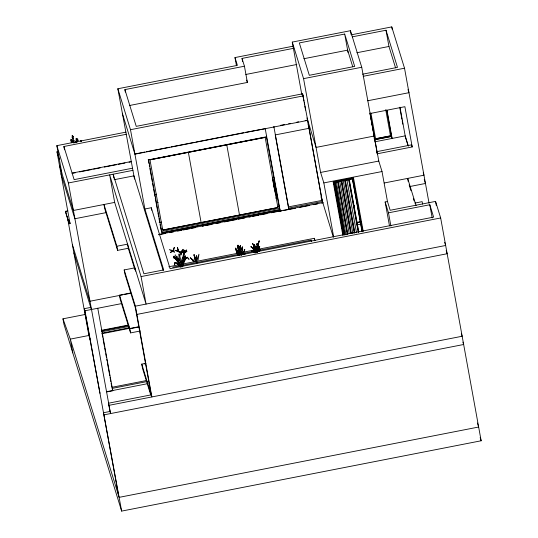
<?xml version="1.0" encoding="UTF-8"?>
<svg xmlns="http://www.w3.org/2000/svg" width="538" height="538" viewBox="0 0 538 538"><rect width="100%" height="100%" fill="white"/><g stroke="black" fill="none" stroke-linecap="round" stroke-linejoin="round"><path stroke-width="0.81" d="M256.996 246.236L257.11 248.966M174.144 256.088L174.13 258.294L174.144 256.088L176.599 258.603L179.732 263.707M176.847 256.377L176.04 256.66L176.141 258.294L176.847 256.377L178.764 259M196.821 263.183L197.09 259.363L198.939 254.259L198.071 260.002M258.287 249.585L258.435 244.265L259.229 240.728M255.732 250.937L256.075 248.354L257.198 246.31M255.698 251.589L256.095 248.253L257.117 246.438L256.135 248.058L255.698 250.284M195.993 260.426L196.498 255.584L196.861 258.886M257.029 250.15L257.177 250.634M182.355 266.586L182.537 265.012M258.738 251.286L258.939 249.121C259.713 247.769 257.245 250.089 257.998 250.964M354.024 205.946L353.917 205.677M182.12 266.814L182.859 261.448L185.328 255.96L185.845 258.166L185.072 256.202M241.266 255.2L242.618 246.76L241.737 255.268M258.455 249.935L258.2 244.138L259.108 240.963L257.426 245.711M182.281 266.633L183.337 255.96L181.824 259.565L181.689 266.882M182.712 263.405L182.947 261.838M253.909 244.844L253.97 248.59L255.086 252.591M254.494 244.676L254.205 246.707L255.442 252.302M257.695 251.562L258.489 248.401L259.773 246.639M257.951 251.771L258.644 248.67L259.672 246.767L258.179 251.226M182.422 266.532L183.478 260.876L185.328 255.96M180.196 266.956L175.96 262.611L174.837 262.497L174.5 264.837C175.22 260.224 179.921 264.716 180.929 267.083M183.162 260.271L184.79 252.564L182.577 258.448M258.475 251.582L259.605 250.19L258.253 251.347M182.712 266.001L183.855 262.255L185.845 258.563L187.379 257.231L189.08 259.343L187.231 257.574M258.253 250.271L259.235 248.61M257.184 245.025L257.44 243.99M182.57 266.861L184.097 261.703M258.993 251.475L260.574 249.706M73.424 142.805L73.397 141.844L73.545 142.819M257.776 251.623L256.619 248.448L257.036 251.925M258.724 251.428L260.479 249.76L258.933 251.367M242.551 254.609L244.783 249.356L243.062 254.736M184.675 260.493L185.267 259.329M258.227 251.569L259.565 250.21M245.032 254.212L245.449 253.142L243.922 254.783M238.448 246.296L237.413 246.357L237.52 245.496L238.166 245.463M242.174 249.296C241.865 250.439 240.762 248.778 241.999 249.054M257.097 252.228L256.76 250.876M185.139 259.518L187.379 257.231M77.169 141.178L77.633 141.037L77.344 141.373A2.3 0.639 -83.7 0 1 77.169 141.191M74.083 142.947L76.995 141.353M336.337 181.925L337.4 181.494M350.722 233.667L341.092 180.66L344.602 179.974L354.233 232.981M354.596 232.914L344.966 179.907L337.931 181.279L347.561 234.286M183.855 252.517L186.975 251.347L184.393 252.968L183.075 252.813M241.892 249.047L241.145 249.141L240.916 249.854L241.777 249.087L241.797 248.072L242.409 248.717L241.885 249.094L241.212 248.791L241.468 248.186L241.945 248.307M346.902 179.853L348.241 179.376M348.025 179.396L346.889 179.8L356.539 232.86M301.784 94.426L292.275 42.085L350.446 30.706L361.738 67.263L378.786 161.064L382.02 171.535L387.468 201.521L390.171 210.277L435.545 201.4L440.662 217.964L481.154 440.777L121.642 511.1L63.961 324.313L62.966 318.812L85.226 314.461M344.697 34.055L299.323 42.926L309.316 75.3L354.69 66.423L344.697 34.055L348.073 52.623M236.464 65.723L234.985 57.566L293.264 46.167M351.543 34.768L391.758 26.9L404.522 68.218L429.062 203.27M242.618 61.655L242.033 58.413L293.862 48.272M352.276 36.846L386.008 30.249L397.474 67.378L362.558 74.204M134.534 179.107L117.849 88.757L237.392 65.374L234.985 57.566M125.341 92.038L124.897 89.604L244.44 66.214L247.393 82.442L129.497 105.502M303.869 58.716L347.622 50.155L352.74 66.732M245.799 74.473L296.808 64.493M356.869 52.744L388.954 46.47L395.544 67.801M292.275 42.085L303.566 78.642L361.738 67.263M363.197 76.302L404.522 68.218M122.301 113.236L134.937 154.171L307.716 120.377L302.618 93.807L136.242 126.349L124.897 89.604M117.849 88.757L130.492 129.698L303.264 95.898M61.843 173.162L56.846 145.657L126.013 132.126M64.493 149.799L63.894 146.497L126.544 134.244M67.869 210.822L65.394 211.306L69.167 223.761L70.041 223.586L56.994 151.797L58.642 151.474M367.642 100.774L408.967 92.691L407.986 89.516M280.453 125.354L284.568 124.547M288.684 123.747L290.332 123.424M296.915 122.133L298.556 121.81M305.14 120.525L306.788 120.203M134.883 153.982L144.776 152.046M146.43 151.723L169.517 147.204M171.171 146.881L194.258 142.368M195.913 142.045L219.006 137.526M220.654 137.203L243.748 132.684M245.395 132.361L265.247 128.683M72.139 173.088L131.494 161.474M72.186 173.364L75.488 172.718M79.611 171.911L91.971 169.49M93.625 169.167L100.216 167.876M104.338 167.069L116.706 164.655M118.353 164.332L124.951 163.041M129.073 162.234L130.721 161.911M275.369 134.897L309.108 128.293L308.462 126.201M266.687 136.746L148.596 159.847L161.871 232.833L279.962 209.733L161.871 232.833M149.961 159.82L265.167 137.385L149.961 159.82L162.732 230.062L277.917 207.527L265.14 137.291M132.294 168.246L74.123 179.631L63.894 146.497M56.846 145.657L68.373 182.974L132.94 170.344M114.164 179.712L133.942 175.845L163.209 270.607M374.999 138.838L390.474 135.811M375.026 138.932L390.507 135.926L385.719 109.665M375.013 139.55L391.469 136.336L392.115 138.427L387.017 110.371M374.34 139.826L391.509 136.47L386.708 110.061M374.838 141.81L405.201 135.865L408.376 146.141M114.675 202.402L109.671 174.897L141.07 276.572L146.074 304.078L114.675 202.402L73.37 210.479L59.496 165.549M154.998 194.514L156.639 194.191M376.654 151.682L411.557 144.857L412.202 146.948L377.299 153.781L376.869 152.382M272.302 177.829L273.923 177.506M105.932 212.658L74.869 218.737L60.996 173.801M156.477 202.772L158.138 202.443M303.566 78.642L320.614 172.442L378.786 161.064M65.394 211.306L69.066 223.209L69.94 223.035M130.492 129.698L144.877 208.993L151.279 207.742L170.095 268.67L433.615 217.123L429.795 204.749L388.49 212.826L385.141 201.972L387.468 201.521M320.614 172.442L323.842 182.913L382.02 171.535M337.797 181.34L339.384 181.024M343.358 180.25L344.945 179.941M333.876 182.402L351.637 178.925M352.941 178.677L352.41 178.71L362.296 231.67M343.358 234.595L333.822 182.113L333.93 182.469L352.995 178.737L352.888 178.387L362.531 231.199M275.994 197.964L277.568 197.661M276.028 198.145L277.601 197.836M159.174 222.584L161.615 222.107M384.26 182.981L423.964 175.213L423.218 172.806M162.59 228.946L160.949 229.269L160.647 227.621M277.4 206.491L279.04 206.168L279.713 208.354L161.622 231.454L161.165 229.968M333.318 237.137L322.457 201.521L288.718 208.119L288.348 206.908L322.114 200.405L307.608 120.041M158.69 234.494L280.137 210.735L280.244 211.205L281.831 210.896M280.197 210.93L322.659 202.624M158.737 234.77L165.3 233.485M169.409 232.685L173.512 231.878M177.614 231.078L181.716 230.277M183.357 229.955L189.921 228.67M191.562 228.347L195.664 227.547M202.227 226.263L203.868 225.94M205.509 225.617L212.08 224.333M216.182 223.532L220.284 222.732M224.386 221.925L236.693 219.517M238.334 219.201L244.898 217.917M249 217.11L250.641 216.794M252.288 216.471L258.852 215.187M260.493 214.864L267.056 213.579M271.159 212.779L280.184 211.01M283.418 210.58L287.386 209.807M295.523 208.213L288.967 209.497L273.869 126.638L273.97 126.975M299.619 207.412L309.451 205.489M313.546 204.689L317.642 203.889M321.737 203.088L323.372 202.765M410.07 186.478L425.464 183.465L424.233 179.47M128.313 248.274L117.62 250.372L104.728 208.623L103.975 204.494L116.867 246.243L127.567 244.151L128.313 248.274L134.897 269.592M357.4 205.267L357.609 204.951L357.427 205.361M353.89 206.007L354.226 205.671L353.762 205.57M414.872 203.082L422.142 201.656L422.592 204.131M356.149 222.517L361.025 221.569M357.017 222.638L361.072 221.844M68.373 182.974L110.546 413.574L108.4 403.224L151.225 394.852L135.475 308.2L124.93 274.057L124.184 269.928L134.877 267.837L135.482 271.139M356.902 224.877L360.958 224.084M168.838 266.761L178.697 264.831M182.806 264.024L195.953 261.455M197.594 261.132L239.497 252.934M241.145 252.618L256.754 249.558M258.395 249.242L314.273 238.307L315.006 240.688M172.678 267.218L180.096 265.765M181.743 265.442L195.758 262.705M197.406 262.383L239.437 254.158M241.085 253.835L256.74 250.775M258.388 250.452L311.132 240.136L311.563 241.522M141.07 276.572L440.662 217.964M140.317 330.991L130.573 332.901L120.283 299.579L119.483 295.18L130.848 292.954M122.778 294.817L89.866 301.253L72.401 244.709M124.406 294.501L130.895 293.23M99.967 393.285L84.318 308.664L90.72 307.413M84.318 308.664L84.97 310.762L121.608 303.593M124.184 269.928L135.374 306.169L445.659 245.476L444.684 242.315M101.763 330.265L127.983 325.134M128.723 325.45L101.669 330.742L101.958 331.69L129.012 326.398M89.247 335.409L70.283 339.122L62.966 318.812M102.207 333.069L129.268 327.776M102.139 333.688L129.302 328.375M138.703 326.754L129.772 328.496L130.573 332.901M138.75 327.023L129.826 328.772L119.483 295.18M150.734 394.966L142.563 368.51L141.763 364.112L145.811 363.318M144.245 363.91L145.859 363.594M146.275 380.574L111.864 387.306L111.117 383.204M112.065 388.409L147.298 381.516M106.316 391.751L147.943 383.614M107.163 391.872L112.765 390.776L97.768 308.254M109.046 405.322L462.155 336.25L461.429 333.883M109.9 411.476L103.504 412.733L121.642 511.1M104.15 414.825L463.655 344.502L462.929 342.134M180.519 265.866L177.836 258.415L178.448 258.368L179.813 260.305L181.521 265.792M254.864 252.551L253.163 251.313L251.428 251.226L252.947 251.273L254.609 252.678M251.428 251.226L253.021 251.286L254.736 252.692M254.319 251.905L255.005 252.705M174.837 262.497L175.496 262.611M257.292 246.848L257.372 248.791M255.409 250.116L256.794 250.54M253.896 250.52L256.101 251.925M72.253 136.208L72.764 136.706L72.368 136.894A1.157 0.444 -54.5 0 0 72.247 136.228M71.083 139.974L71.588 140.472L71.198 140.66A1.157 0.444 -54.5 0 0 71.07 139.994M252.678 251.024L254.481 252.571M250.836 246.653C253.129 247.957 254.689 250.224 255.268 252.786L255.214 252.349M256.532 251.945L254.017 250.594L255.711 251.098L256.834 252.235M254.366 251.912L252.752 251.078L254.972 252.921M257.567 251.239L257.292 250.977L257.433 251.428M257.278 251.212L255.516 250.15L256.545 250.526L257.352 251.629M252.456 243.613L254.568 245.785L256.243 248.65M194.117 261.098L190.304 257.675L193.808 261.784M192.873 259.646L194.003 260.91M173.895 256.33L179.181 264.077M238.287 255.637L236.269 251.912L238.697 255.335M175.22 254.824L175.852 255.732M238.408 255.046L235.415 248.993L238.818 254.837M180.694 266.828L177.782 261.643L173.451 256.727L176.928 259.941L180.506 265.752M239.349 255.429L235.523 248.038L237.07 250.002L239.76 255.274M192.127 259.175L193.431 261.569M180.721 266.754L179.322 264.145M176.04 256.66L178.535 261.824M254.965 247.245L256.754 250.896M256.902 243.613L258.011 246.942M256.969 250.587L255.046 247.399L257.077 250.426M257.077 250.069L254.83 245.792L252.611 243.775L254.972 245.792L257.157 250.022M255.234 252.578L253.875 247.567L254.481 244.824L253.97 247.076L255.308 252.483M81.554 141.252L80.579 140.472L81.164 141.037A1.944 0.975 35 0 1 81.305 141.252M255.093 252.712L252.799 248.159L250.99 246.774L252.826 248.159L255.153 252.739M239.713 255.093L237.332 245.792L240.163 254.985M446.184 250.574L447.159 253.728L136.874 314.421L136.228 312.329M407.891 145.146L405.45 137.244L399.99 107.183M416.089 205.65L407.676 178.401L408.275 181.703M409.169 184.931L410.904 190.539M413.372 198.556L414.119 200.956M477.414 423.002L478.652 427.024L119.147 497.347L70.283 339.122L72.785 352.874M480.158 437.562L481.154 440.777M375.732 139.557L370.931 113.148M373.742 134.426L374.233 136.033L316.062 147.412L306.963 117.95M374.73 139.012L370.01 112.98M320.978 196.726L322.457 201.521M242.033 58.413L244.44 66.214M246.666 80.101L247.393 82.442M272.396 177.809L276.767 191.958M273.842 185.872L277.541 197.849M277.023 197.863L274.588 189.995L272.699 179.457M277.917 207.527L162.732 230.062M226.774 144.897L239.491 214.944M188.381 152.409L201.098 222.456M144.877 208.993L163.693 269.921L143.915 273.795L113.162 174.211M141.763 364.112L151.871 396.943L135.374 306.169M56.994 151.797L59.348 159.409M69.086 220.493L70.041 223.586M73.901 252.961L91.366 309.511M112.281 389.108L112.711 390.501M90.633 341.085L88.898 335.483L67.344 216.881M195.933 259.847L194.171 254.528L195.106 260.136M177.836 258.415L178.448 260.58L178.448 258.368M196.209 261.152L193.909 254.736L195.637 261.858M257.278 251.824L256.673 248.489M255.342 252.537L253.889 245.019L255.241 251.185M240.217 254.561L238.327 245.415L239.343 247.957L240.674 254.514M197.123 262.833L195.496 258.657L195.65 260.883M257.541 250.123L256.969 243.761L257.837 250.062M257.245 251.185L257.379 251.818M179.517 260.392L178.71 254.192L179.342 254.071L181.501 263.116M77.196 141.871L77.297 141.763M257.278 251.313L257.433 252.147M435.545 201.4L436.284 205.449M429.795 204.749L432.196 217.951M391.758 26.9L392.209 29.348M412.202 146.948L404.885 106.692L369.983 113.525L377.299 153.781M411.557 144.857L411.846 146.464M386.008 30.249L388.954 46.47M399.956 108.468L401.906 119.194M402.209 120.848L402.807 124.143M388.49 212.826L390.891 226.027M374.112 137.715L374.414 139.362M385.141 201.972L389.492 225.906M350.446 30.706L351.193 34.809M363.237 231.461L353.493 177.836L333.13 181.817L342.874 235.442M352.995 179.181L353.237 180.876M353.984 184.971L354.286 186.612M357.293 202.826L357.562 204.648M357.609 204.951L357.683 205.314M358.308 208.744L358.604 210.385M361.59 226.478L361.886 228.112M352.35 178.522L362.061 231.784M349.189 179.181L358.826 232.187M348.873 179.04L358.564 232.234M348.59 179.194L358.221 232.201M345.248 179.847L354.878 232.86M343.224 180.519L352.874 233.579M341.724 180.539L351.361 233.546M341.401 180.6L351.032 233.606M349.202 233.452L339.7 181.205L338.2 181.225L347.837 234.238M337.629 181.34L347.259 234.346M345.968 234.931L336.324 181.871L335.201 181.817L344.838 234.824M335.039 181.844L344.676 234.85M334.771 181.898L344.407 234.904M333.93 182.469L343.466 234.931M323.842 182.913L333.647 236.861M308.839 127.412L322.087 200.304M302.618 93.807L303.943 101.104M304.239 102.724L304.535 104.352M304.831 105.973L305.564 110.028M307.413 120.425L307.716 122.072M308.012 123.727L308.314 125.374M314.273 238.307L314.717 240.755M311.132 240.136L311.381 241.508M275.248 134.83L288.375 207.002M265.187 128.488L280.244 211.205M266.297 136.154L279.41 208.233M148.246 159.396L148.999 163.505M149.295 165.146L149.591 166.793M149.894 168.434L152.281 181.588M152.584 183.236L153.33 187.345M153.626 188.986L154.372 193.095M154.675 194.743L154.971 196.383M155.274 198.031L157.661 211.185M157.957 212.826L158.703 216.935M159.006 218.583L159.752 222.692M160.048 224.333L160.351 225.98M151.279 207.742L151.729 210.217M113.31 174.998L113.881 178.145M116.867 246.243L117.62 250.372M101.413 329.807L101.716 331.455M102.012 333.096L102.758 337.205M103.061 338.846L104.399 346.237M104.702 347.884L105.448 351.986M105.744 353.634L106.49 357.736M106.793 359.384L107.089 361.025M107.385 362.666L109.772 375.806M110.075 377.454L110.821 381.556M69.066 223.209L69.167 223.761M84.97 310.762L118.501 495.249M66.356 211.421L66.456 211.972M257.527 244.958L257.393 244.239M257.13 252.208L257.009 250.688M240.661 254.609L240.351 245.375L241.132 254.575M257.964 247.621L258.005 249.524M80.72 141.218A1.157 0.444 -54.5 0 1 80.828 141.232M237.877 245.315L238.354 246.565L238.731 245.496L237.877 245.315M71.749 142.106C71.372 144.043 71.473 140.553 71.749 142.106M72.919 138.34C72.543 140.277 72.65 136.786 72.919 138.34M71.164 141.138L70.707 140.929A3.356 0.948 -35.8 0 1 71.029 140.976L71.164 141.138M72.341 137.378L71.877 137.163A3.356 0.948 -35.8 0 1 72.206 137.21L72.341 137.378M73.074 141.427L72.617 141.218A3.356 0.948 -35.8 0 1 72.939 141.259L73.074 141.427M237.487 245.658L238.159 246.592L237.574 246.148L238.025 245.133L237.487 245.658M73.498 140.761L73.107 140.943A1.157 0.444 -54.5 0 0 72.98 140.284L74.136 141.104L73.767 140.553A3.383 1.809 -51.1 0 0 73.343 140.438L72.872 140.472L73.498 140.761M71.924 140.142L71.823 140.458A1.944 0.975 35 0 0 71.514 139.813L70.929 139.248L71.924 140.142M73.101 136.376L72.993 136.692A1.944 0.975 35 0 0 72.684 136.047L72.105 135.482L73.101 136.376M73.834 140.431L73.733 140.748A1.944 0.975 35 0 0 73.424 140.102L72.838 139.537L73.834 140.431M76.571 140.774L76.604 141.043A1.97 1.089 -35.2 0 0 76.833 141.312L76.571 140.774M76.638 138.69L76.678 138.959A1.97 1.089 -35.2 0 0 76.907 139.234L76.638 138.69M181.293 251.939L180.802 255.18L182.362 251.307L181.293 251.939M183.229 252.477L184.339 252.625L181.319 250.97L183.283 252.826L183.229 252.477M238.684 246.976L238.395 247.312L237.729 246.693L238.704 246.303L238.684 246.976M174.292 247.399L173.619 250.607L172.732 251.233L174.292 247.399M77.707 138.959L77.418 139.288A2.3 0.639 -83.7 0 1 77.243 139.107L77.707 138.959M178.643 249.592L178.239 251.36L177.654 251.185L178.643 249.592M183.868 252.369L183.162 255.456L184.951 251.932L183.868 252.369M237.561 247.319L237.406 247.877L237.446 246.861L238.206 246.606L237.561 247.319M72.119 141.75L71.211 142.126L72.119 141.75M73.296 137.984L72.381 138.36L73.296 137.984M74.029 142.039L73.121 142.415L74.029 142.039M241.421 248.267L241.777 249.087L241.421 248.576L241.952 247.957L241.421 248.267M77.035 140.371L77.028 140.431A3.033 0.525 -11.2 0 0 77.169 140.546L77.472 140.593A5.333 0.746 75.4 0 1 77.391 140.647L77.035 140.371M183.115 249.336L181.952 252.638L181.42 251.838L183.115 249.336M182.147 252.261L182.147 252.261M186.673 250.056L184.447 253.169L184.144 252.282L186.673 250.056M178.172 251.233L177.863 251.649L175.368 250.358L178.172 251.233M181.319 263.264L180.956 261.979L181.319 263.264M238.596 246.391L238.294 246.7L238.845 246.162L239.652 247.003L238.596 246.391M76.544 140.055L76.43 140.088A4.277 0.672 -78.7 0 1 76.261 139.712A4.365 0.531 14 0 0 76.154 139.806L76.544 140.055M184.877 250.237L181.884 252.45L180.694 252.477L184.877 250.237M242.127 248.98L241.818 249.175L242.322 248.926L242.759 249.693L242.127 248.98M173.895 250.721L170.304 252.43L173.895 250.721M182.698 262.537L182.543 261.36L182.638 262.564M181.905 252.08L180.734 252.497L177.917 251.145L181.905 252.08M172.974 250.641L171.918 250.984L174.561 252.194L172.974 250.641M78.225 140.23L77.714 140.156A0.888 0.693 -3 0 1 77.405 139.739L78.225 140.23M72.294 136.39L73.403 137.049L73.027 136.497A3.383 1.809 -51.1 0 0 72.61 136.383L72.294 136.39M71.117 140.156L72.227 140.815L71.857 140.263A3.383 1.809 -51.1 0 0 71.433 140.149L71.117 140.156M76.383 142.18L76.356 142.173A4.277 0.672 -78.7 0 1 76.188 141.797A4.365 0.531 14 0 0 76.08 141.891L76.389 142.113M172.631 250.54L169.362 249.578L172.853 251.797L172.631 250.54M76.544 139.51L75.986 138.676A1.271 1.015 -62.8 0 0 76.544 139.51M76.47 141.595L75.912 140.761A1.271 1.015 -62.8 0 0 76.47 141.595M180.364 253.068L177.284 250.439L180.364 253.068M76.813 142.274L76.531 141.655A1.271 1.015 -62.8 0 0 76.82 142.308M178.327 251.347L177.54 247.614L178.327 251.347"/></g></svg>
